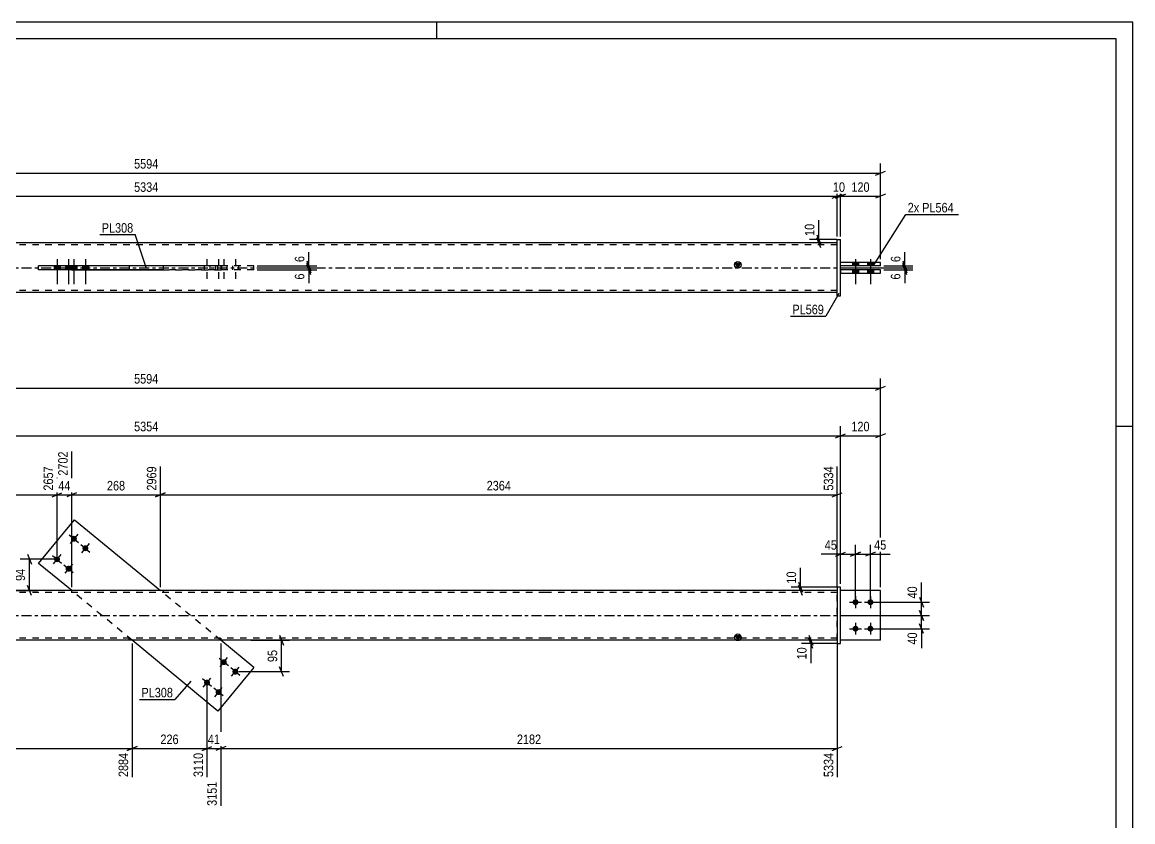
# Model space of a CAD drawing. Header units: millimetres. Extents: x 0 to 594, y 0 to 420.
# Drawn here: x 258.8 to 594, y 178.6 to 420 of the extents above; entities that cross this region are included whole.
import ezdxf

# ---------------------------------------------------------------- set-up
doc = ezdxf.new("R2010")
doc.units = ezdxf.units.MM
doc.linetypes.add('DXK_LINE_DOT2', pattern=[3.9198, 1.9599, -1.9599])
doc.linetypes.add('DXK_LINE_DOT3', pattern=[5.9187, 2.979, -0.9799, 0.9799, -0.9799])
doc.styles.add('Arial Narrow', font='ARIALN.TTF', dxfattribs={"height": 0.2})

# ---------------------------------------------------------------- blocks, each defined once
blk = doc.blocks.new('Unknown-582682232-1128')
at = {"color": 5, "linetype": 'Continuous'}
for p, q in [((594, 420), (0, 420)), ((384, 415), (384, 420)), ((594, 0), (594, 420)), ((589, 415), (5, 415)), ((589, 5), (589, 415)), ((594, 298), (589, 298))]:
    blk.add_line(p, q, dxfattribs=at)
blk = doc.blocks.new('Part-582682232-1763 - 1759')
at = {"color": 2, "linetype": 'Continuous'}
for p, q in [((517.82, 248.42), (505.82, 248.42)), ((517.82, 233.42), (517.82, 248.42)), ((517.82, 233.42), (505.82, 233.42))]:
    blk.add_line(p, q, dxfattribs=at)
at = {"color": 7, "linetype": 'DXK_LINE_DOT2'}
blk.add_line((505.82, 233.42), (505.82, 248.42), dxfattribs=at)
blk = doc.blocks.new('Bolt-582682232-1774 - 1759')
at = {"linetype": 'Continuous'}
for points in [[(275, 264.76, -1), (273.85, 263.37, -1)], [(278.47, 261.9, -1), (277.33, 260.51, -1)], [(269.91, 258.58, -1), (268.77, 257.19, -1)], [(273.39, 255.72, -1), (272.24, 254.33, -1)]]:
    blk.add_hatch(color=1, dxfattribs=at).paths.add_polyline_path(points)
at = {"color": 1, "linetype": 'Continuous'}
for p, q in [((273.04, 265.21), (275.82, 262.92)), ((275.57, 265.45), (273.28, 262.67)), ((276.51, 262.35), (279.29, 260.06)), ((279.04, 262.59), (276.76, 259.81)), ((267.95, 259.03), (270.73, 256.74)), ((270.49, 259.28), (268.2, 256.5)), ((271.43, 256.17), (274.21, 253.88)), ((273.96, 256.42), (271.67, 253.64))]:
    blk.add_line(p, q, dxfattribs=at)
blk = doc.blocks.new('Part-582682232-1766 - 1759')
at = {"color": 7, "linetype": 'DXK_LINE_DOT2'}
for p, q in [((517.82, 248.42), (505.82, 248.42)), ((505.82, 233.42), (505.82, 248.42)), ((517.82, 233.42), (517.82, 248.42)), ((517.82, 233.42), (505.82, 233.42))]:
    blk.add_line(p, q, dxfattribs=at)
blk = doc.blocks.new('Part-582682232-1780 - 1759')
at = {"color": 2, "linetype": 'Continuous'}
for p, q in [((263.78, 256.64), (274.58, 269.76)), ((274.58, 269.76), (300.52, 248.42)), ((273.76, 248.42), (263.78, 256.64)), ((317.92, 212.07), (291.99, 233.42)), ((328.72, 225.2), (318.74, 233.42)), ((328.72, 225.2), (317.92, 212.07))]:
    blk.add_line(p, q, dxfattribs=at)
at = {"color": 7, "linetype": 'DXK_LINE_DOT2'}
for p, q in [((291.99, 233.42), (273.76, 248.42)), ((318.74, 233.42), (300.52, 248.42))]:
    blk.add_line(p, q, dxfattribs=at)
blk = doc.blocks.new('Bolt-582682232-1773 - 1759')
at = {"linetype": 'Continuous'}
for points in [[(319.12, 226.11, -1), (320.26, 227.5, -1)], [(322.59, 223.25, -1), (323.73, 224.64, -1)], [(314.03, 219.94, -1), (315.18, 221.33, -1)], [(317.51, 217.08, -1), (318.65, 218.47, -1)]]:
    blk.add_hatch(color=1, dxfattribs=at).paths.add_polyline_path(points)
at = {"color": 1, "linetype": 'Continuous'}
for p, q in [((321.08, 225.66), (318.3, 227.95)), ((318.54, 225.42), (320.83, 228.2)), ((324.55, 222.8), (321.77, 225.09)), ((322.02, 222.56), (324.31, 225.34)), ((315.99, 219.49), (313.21, 221.78)), ((313.46, 219.24), (315.75, 222.02)), ((319.47, 216.63), (316.69, 218.92)), ((316.93, 216.38), (319.22, 219.16))]:
    blk.add_line(p, q, dxfattribs=at)
blk = doc.blocks.new('Part-582682232-1820 - 1759')
at = {"linetype": 'Continuous'}
blk.add_hatch(color=2, dxfattribs=at).paths.add_polyline_path([(474.82, 233.42), (474.02, 234.82), (475.62, 234.82)])
at = {"color": 2, "linetype": 'Continuous'}
for p, q in [((416.72, 248.42), (175.78, 248.42)), ((504.82, 248.42), (416.82, 248.42)), ((474.82, 233.42), (474.02, 234.82)), ((474.02, 234.82), (475.62, 234.82)), ((475.62, 234.82), (474.82, 233.42)), ((416.72, 233.42), (175.78, 233.42)), ((504.82, 233.42), (416.82, 233.42))]:
    blk.add_line(p, q, dxfattribs=at)
at = {"color": 7, "linetype": 'DXK_LINE_DOT2'}
for p, q in [((273.66, 248.42), (273.66, 247.82)), ((301.34, 248.42), (301.34, 247.82)), ((504.82, 233.42), (504.82, 248.42)), ((416.72, 247.82), (175.78, 247.82)), ((504.82, 247.82), (416.82, 247.82)), ((416.72, 234.02), (175.78, 234.02)), ((291.16, 233.42), (291.16, 234.02)), ((318.84, 233.42), (318.84, 234.02)), ((504.82, 234.02), (416.82, 234.02))]:
    blk.add_line(p, q, dxfattribs=at)
at = {"color": 7, "linetype": 'DXK_LINE_DOT3'}
for p, q in [((175.78, 240.92), (416.72, 240.92)), ((416.82, 240.92), (504.82, 240.92))]:
    blk.add_line(p, q, dxfattribs=at)
at = {"color": 2, "linetype": 'Continuous'}
blk.add_circle((474.82, 234.32), 1, dxfattribs=at)
blk = doc.blocks.new('Part-582682232-1821 - 1759')
at = {"color": 2, "linetype": 'Continuous'}
for p, q in [((505.82, 249.42), (504.82, 249.42)), ((504.82, 249.42), (504.82, 232.42)), ((505.82, 232.42), (505.82, 249.42)), ((504.82, 232.42), (505.82, 232.42))]:
    blk.add_line(p, q, dxfattribs=at)
blk = doc.blocks.new('Bolt-582682232-1822 - 1759')
at = {"linetype": 'Continuous'}
for points in [[(510.32, 245.82, -1), (510.32, 244.02, -1)], [(514.82, 245.82, -1), (514.82, 244.02, -1)], [(510.32, 237.82, -1), (510.32, 236.02, -1)], [(514.82, 237.82, -1), (514.82, 236.02, -1)]]:
    blk.add_hatch(color=1, dxfattribs=at).paths.add_polyline_path(points)
at = {"color": 1, "linetype": 'Continuous'}
for p, q in [((508.52, 244.92), (512.12, 244.92)), ((510.32, 246.72), (510.32, 243.12)), ((513.02, 244.92), (516.62, 244.92)), ((514.82, 246.72), (514.82, 243.12)), ((510.32, 238.72), (510.32, 235.12)), ((514.82, 238.72), (514.82, 235.12)), ((508.52, 236.92), (512.12, 236.92)), ((513.02, 236.92), (516.62, 236.92))]:
    blk.add_line(p, q, dxfattribs=at)
blk = doc.blocks.new('Part-582682232-2212 - 2175')
at = {"color": 2, "linetype": 'Continuous'}
for p, q in [((517.82, 345.26), (505.82, 345.26)), ((517.82, 344.26), (517.82, 345.26)), ((505.82, 344.26), (517.82, 344.26))]:
    blk.add_line(p, q, dxfattribs=at)
at = {"color": 7, "linetype": 'DXK_LINE_DOT2'}
blk.add_line((505.82, 345.26), (505.82, 344.26), dxfattribs=at)
blk = doc.blocks.new('Part-582682232-2197 - 2175')
at = {"color": 2, "linetype": 'Continuous'}
for p, q in [((504.82, 337.36), (504.82, 354.36)), ((504.82, 354.36), (505.82, 354.36)), ((505.82, 337.36), (505.82, 354.36)), ((504.82, 337.36), (505.82, 337.36))]:
    blk.add_line(p, q, dxfattribs=at)
blk = doc.blocks.new('Part-582682232-2245 - 2175')
at = {"color": 2, "linetype": 'Continuous'}
for p, q in [((263.78, 345.26), (263.78, 346.46)), ((301.34, 346.46), (263.78, 346.46)), ((301.34, 345.26), (263.78, 345.26)), ((274.58, 345.26), (274.58, 346.46))]:
    blk.add_line(p, q, dxfattribs=at)
at = {"color": 7, "linetype": 'DXK_LINE_DOT2'}
for p, q in [((328.72, 346.46), (301.34, 346.46)), ((328.72, 345.26), (301.34, 345.26)), ((317.92, 345.26), (317.92, 346.46)), ((328.72, 345.26), (328.72, 346.46))]:
    blk.add_line(p, q, dxfattribs=at)
blk = doc.blocks.new('Part-582682232-2222 - 2175')
at = {"linetype": 'Continuous'}
blk.add_hatch(color=2, dxfattribs=at).paths.add_polyline_path([(474.82, 345.86), (474.02, 347.26), (475.62, 347.26)])
at = {"color": 2, "linetype": 'Continuous'}
for p, q in [((416.72, 353.36), (175.78, 353.36)), ((504.82, 353.36), (416.82, 353.36)), ((273.66, 346.46), (273.66, 346.56)), ((273.66, 346.56), (301.34, 346.56)), ((273.66, 345.16), (273.66, 345.26)), ((291.16, 346.46), (291.16, 346.56)), ((291.16, 345.26), (291.16, 345.16)), ((301.34, 346.56), (301.34, 345.16)), ((474.82, 345.86), (474.02, 347.26)), ((474.02, 347.26), (475.62, 347.26)), ((475.62, 347.26), (474.82, 345.86)), ((301.34, 345.16), (273.66, 345.16)), ((416.72, 338.36), (175.78, 338.36)), ((504.82, 338.36), (416.82, 338.36))]:
    blk.add_line(p, q, dxfattribs=at)
at = {"color": 7, "linetype": 'DXK_LINE_DOT2'}
for p, q in [((416.72, 352.76), (175.78, 352.76)), ((504.82, 352.76), (416.82, 352.76)), ((504.82, 338.36), (504.82, 353.36)), ((273.66, 346.56), (273.66, 345.26)), ((291.16, 346.56), (291.16, 345.26)), ((301.34, 346.56), (318.84, 346.56)), ((318.84, 346.56), (318.84, 345.16)), ((318.84, 345.16), (301.34, 345.16)), ((416.72, 338.96), (175.78, 338.96)), ((504.82, 338.96), (416.82, 338.96))]:
    blk.add_line(p, q, dxfattribs=at)
at = {"color": 7, "linetype": 'DXK_LINE_DOT3'}
for p, q in [((175.78, 345.86), (416.72, 345.86)), ((416.82, 345.86), (504.82, 345.86))]:
    blk.add_line(p, q, dxfattribs=at)
at = {"color": 2, "linetype": 'Continuous'}
blk.add_circle((474.82, 346.76), 1, dxfattribs=at)
blk = doc.blocks.new('Bolt-582682232-2182 - 2175')
at = {"linetype": 'Continuous'}
for points in [[(511.22, 347.46), (509.42, 347.46), (509.42, 346.46), (511.22, 346.46)], [(511.22, 347.46), (509.42, 347.46), (509.42, 346.46), (511.22, 346.46)], [(511.22, 345.26), (509.42, 345.26), (509.42, 344.26), (511.22, 344.26)], [(511.22, 345.26), (509.42, 345.26), (509.42, 344.26), (511.22, 344.26)], [(515.72, 347.46), (513.92, 347.46), (513.92, 346.46), (515.72, 346.46)], [(515.72, 347.46), (513.92, 347.46), (513.92, 346.46), (515.72, 346.46)], [(515.72, 345.26), (513.92, 345.26), (513.92, 344.26), (515.72, 344.26)], [(515.72, 345.26), (513.92, 345.26), (513.92, 344.26), (515.72, 344.26)]]:
    blk.add_hatch(color=1, dxfattribs=at).paths.add_polyline_path(points)
at = {"color": 1, "linetype": 'Continuous'}
for p, q in [((509.42, 347.46), (509.42, 346.46)), ((509.42, 347.46), (509.42, 346.46)), ((509.42, 345.26), (509.42, 344.26)), ((509.42, 345.26), (509.42, 344.26)), ((510.32, 348.46), (510.32, 340.96)), ((510.32, 348.46), (510.32, 340.96)), ((511.22, 347.46), (511.22, 346.46)), ((511.22, 347.46), (511.22, 346.46)), ((511.22, 345.26), (511.22, 344.26)), ((511.22, 345.26), (511.22, 344.26)), ((513.92, 347.46), (513.92, 346.46)), ((513.92, 347.46), (513.92, 346.46)), ((513.92, 345.26), (513.92, 344.26)), ((513.92, 345.26), (513.92, 344.26)), ((514.82, 348.46), (514.82, 340.96)), ((514.82, 348.46), (514.82, 340.96)), ((515.72, 347.46), (515.72, 346.46)), ((515.72, 347.46), (515.72, 346.46)), ((515.72, 345.26), (515.72, 344.26)), ((515.72, 345.26), (515.72, 344.26))]:
    blk.add_line(p, q, dxfattribs=at)
blk = doc.blocks.new('Part-582682232-2217 - 2175')
at = {"color": 2, "linetype": 'Continuous'}
for p, q in [((517.82, 347.46), (505.82, 347.46)), ((517.82, 346.46), (505.82, 346.46)), ((517.82, 346.46), (517.82, 347.46))]:
    blk.add_line(p, q, dxfattribs=at)
at = {"color": 7, "linetype": 'DXK_LINE_DOT2'}
blk.add_line((505.82, 346.46), (505.82, 347.46), dxfattribs=at)
blk = doc.blocks.new('Bolt-582682232-2223 - 2175')
at = {"linetype": 'Continuous'}
for points in [[(270.24, 346.46), (268.44, 346.46), (268.44, 345.26), (270.24, 345.26)], [(273.72, 346.46), (271.92, 346.46), (271.92, 345.26), (273.72, 345.26)], [(275.33, 346.46), (273.53, 346.46), (273.53, 345.26), (275.33, 345.26)], [(278.8, 346.46), (277, 346.46), (277, 345.26), (278.8, 345.26)]]:
    blk.add_hatch(color=1, dxfattribs=at).paths.add_polyline_path(points)
at = {"color": 1, "linetype": 'Continuous'}
for p, q in [((268.44, 346.46), (268.44, 345.26)), ((269.34, 348.46), (269.34, 340.96)), ((270.24, 346.46), (270.24, 345.26)), ((271.92, 346.46), (271.92, 345.26)), ((272.82, 348.46), (272.82, 340.96)), ((273.53, 346.46), (273.53, 345.26)), ((273.72, 346.46), (273.72, 345.26)), ((274.43, 348.46), (274.43, 340.96)), ((275.33, 346.46), (275.33, 345.26)), ((277, 346.46), (277, 345.26)), ((277.9, 348.46), (277.9, 340.96)), ((278.8, 346.46), (278.8, 345.26))]:
    blk.add_line(p, q, dxfattribs=at)
blk = doc.blocks.new('Bolt-582682232-2224 - 2175')
at = {"color": 1, "linetype": 'DXK_LINE_DOT2'}
for p, q in [((313.7, 346.46), (313.7, 345.26)), ((314.6, 348.46), (314.6, 340.96)), ((315.5, 346.46), (315.5, 345.26)), ((317.18, 346.46), (317.18, 345.26)), ((318.08, 348.46), (318.08, 340.96)), ((318.79, 346.46), (318.79, 345.26)), ((318.98, 346.46), (318.98, 345.26)), ((319.69, 348.46), (319.69, 340.96)), ((320.59, 346.46), (320.59, 345.26)), ((322.26, 346.46), (322.26, 345.26)), ((323.16, 348.46), (323.16, 340.96)), ((324.06, 346.46), (324.06, 345.26))]:
    blk.add_line(p, q, dxfattribs=at)
blk = doc.blocks.new('StraightDimension-582682232-2080 - 1759')
at = {"color": 7, "linetype": 'Continuous'}
for p, q in [((505.82, 250.42), (505.82, 262.27)), ((510.32, 245.92), (510.32, 262.27)), ((504.32, 258.82), (507.32, 260.02)), ((505.82, 259.42), (510.32, 259.42)), ((511.82, 260.02), (508.82, 258.82))]:
    blk.add_line(p, q, dxfattribs=at)
at = {"color": 0}
blk.add_wipeout([(505.3, 260.17), (505.3, 264.37), (500.44, 264.37), (500.44, 260.17)], dxfattribs=at)
at = {"color": 7, "linetype": 'Continuous'}
blk.add_line((505.82, 259.42), (499.92, 259.42), dxfattribs=at)
blk.add_line((505.82, 259.42), (499.92, 259.42), dxfattribs=at)
at = {"color": 3, "style": 'Arial Narrow'}
blk.add_text('45', height=2.863, dxfattribs=at).set_placement((501.04, 260.77))
blk = doc.blocks.new('StraightDimension-582682232-1843 - 1759')
at = {"color": 7, "linetype": 'Continuous'}
for p, q in [((516.68, 244.92), (532.64, 244.92)), ((529.64, 246.42), (530.84, 243.42)), ((530.24, 240.92), (530.24, 244.92)), ((530.84, 239.42), (529.64, 242.42)), ((505.82, 240.92), (532.64, 240.92))]:
    blk.add_line(p, q, dxfattribs=at)
at = {"color": 0}
blk.add_wipeout([(529.49, 250.3), (525.29, 250.3), (525.29, 245.44), (529.49, 245.44)], dxfattribs=at)
at = {"color": 7, "linetype": 'Continuous'}
blk.add_line((530.24, 244.92), (530.24, 250.82), dxfattribs=at)
blk.add_line((530.24, 244.92), (530.24, 250.82), dxfattribs=at)
at = {"color": 3, "style": 'Arial Narrow'}
blk.add_text('40', height=2.863, rotation=90.0002, dxfattribs=at).set_placement((528.89, 246.04))
blk = doc.blocks.new('StraightDimension-582682232-7095 - 1759')
at = {"color": 7, "linetype": 'Continuous'}
for p, q in [((300.52, 249.42), (300.52, 285.92)), ((504.82, 249.42), (504.82, 285.92)), ((302.02, 277.91), (299.02, 276.71)), ((300.52, 277.31), (504.82, 277.31)), ((503.32, 276.71), (506.32, 277.91))]:
    blk.add_line(p, q, dxfattribs=at)
at = {"color": 0, "linetype": 'Continuous'}
blk.add_wipeout([(504.22, 286.52), (500.02, 286.52), (500.02, 278.01), (504.22, 278.01)], dxfattribs=at)
at = {"color": 0}
blk.add_wipeout([(406.93, 278.06), (406.93, 282.26), (398.41, 282.26), (398.41, 278.06)], dxfattribs=at)
at = {"color": 3, "linetype": 'Continuous', "style": 'Arial Narrow'}
blk.add_text('5334', height=2.863, rotation=90.0002, dxfattribs=at).set_placement((503.62, 278.61))
at = {"color": 3, "style": 'Arial Narrow'}
blk.add_text('2364', height=2.863, dxfattribs=at).set_placement((399.01, 278.66))
blk = doc.blocks.new('StraightDimension-582682232-2114 - 1759')
at = {"color": 7, "linetype": 'Continuous'}
for p, q in [((504.32, 294.57), (507.32, 295.77)), ((505.82, 250.42), (505.82, 298.02)), ((505.82, 295.17), (517.82, 295.17)), ((519.32, 295.77), (516.32, 294.57)), ((517.82, 249.42), (517.82, 298.02))]:
    blk.add_line(p, q, dxfattribs=at)
at = {"color": 0}
blk.add_wipeout([(515.17, 295.92), (515.17, 300.12), (508.48, 300.12), (508.48, 295.92)], dxfattribs=at)
at = {"color": 3, "style": 'Arial Narrow'}
blk.add_text('120', height=2.863, dxfattribs=at).set_placement((509.08, 296.52))
blk = doc.blocks.new('StraightDimension-582682232-2101 - 1759')
at = {"color": 7, "linetype": 'Continuous'}
for p, q in [((86.68, 295.17), (505.82, 295.17)), ((504.32, 294.57), (507.32, 295.77)), ((505.82, 250.42), (505.82, 298.02))]:
    blk.add_line(p, q, dxfattribs=at)
at = {"color": 0}
blk.add_wipeout([(300.51, 295.92), (300.51, 300.12), (292, 300.12), (292, 295.92)], dxfattribs=at)
at = {"color": 3, "style": 'Arial Narrow'}
blk.add_text('5354', height=2.863, dxfattribs=at).set_placement((292.6, 296.52))
blk = doc.blocks.new('StraightDimension-582682232-7096 - 1759')
at = {"color": 7, "linetype": 'Continuous'}
for p, q in [((273.76, 249.42), (273.76, 290.42)), ((300.52, 249.42), (300.52, 285.92)), ((275.26, 277.91), (272.26, 276.71)), ((273.76, 277.31), (300.52, 277.31)), ((299.02, 276.71), (302.02, 277.91))]:
    blk.add_line(p, q, dxfattribs=at)
at = {"color": 0, "linetype": 'Continuous'}
blk.add_wipeout([(299.92, 286.52), (295.72, 286.52), (295.72, 278.01), (299.92, 278.01)], dxfattribs=at)
at = {"color": 0}
blk.add_wipeout([(290.48, 278.06), (290.48, 282.26), (283.8, 282.26), (283.8, 278.06)], dxfattribs=at)
at = {"color": 3, "linetype": 'Continuous', "style": 'Arial Narrow'}
blk.add_text('2969', height=2.863, rotation=90.0002, dxfattribs=at).set_placement((299.32, 278.61))
at = {"color": 3, "style": 'Arial Narrow'}
blk.add_text('268', height=2.863, dxfattribs=at).set_placement((284.4, 278.66))
blk = doc.blocks.new('StraightDimension-582682232-6983 - 1759')
at = {"color": 7, "linetype": 'Continuous'}
for p, q in [((517.82, 249.42), (517.82, 312.42)), ((74.68, 309.57), (517.82, 309.57)), ((516.32, 308.97), (519.32, 310.17))]:
    blk.add_line(p, q, dxfattribs=at)
at = {"color": 0}
blk.add_wipeout([(300.51, 310.32), (300.51, 314.52), (292, 314.52), (292, 310.32)], dxfattribs=at)
at = {"color": 3, "style": 'Arial Narrow'}
blk.add_text('5594', height=2.863, dxfattribs=at).set_placement((292.6, 310.92))
blk = doc.blocks.new('StraightDimension-582682232-1833 - 1759')
at = {"color": 7, "linetype": 'Continuous'}
for p, q in [((504.68, 249.42), (490.88, 249.42)), ((503.82, 248.42), (490.88, 248.42)), ((493.13, 250.92), (494.33, 247.92)), ((494.33, 246.92), (493.13, 249.92)), ((493.73, 248.42), (493.73, 249.42))]:
    blk.add_line(p, q, dxfattribs=at)
at = {"color": 0}
blk.add_wipeout([(492.98, 254.8), (488.78, 254.8), (488.78, 249.94), (492.98, 249.94)], dxfattribs=at)
at = {"color": 7, "linetype": 'Continuous'}
blk.add_line((493.73, 249.42), (493.73, 255.32), dxfattribs=at)
blk.add_line((493.73, 249.42), (493.73, 255.32), dxfattribs=at)
at = {"color": 3, "style": 'Arial Narrow'}
blk.add_text('10', height=2.863, rotation=90.0002, dxfattribs=at).set_placement((492.38, 250.54))
blk = doc.blocks.new('StraightDimension-582682232-7098 - 1759')
at = {"color": 7, "linetype": 'Continuous'}
for p, q in [((269.34, 258.89), (269.34, 285.92)), ((87.68, 249.42), (87.68, 280.44)), ((89.18, 277.91), (86.18, 276.71)), ((87.68, 277.31), (269.34, 277.31)), ((267.84, 276.71), (270.84, 277.91))]:
    blk.add_line(p, q, dxfattribs=at)
at = {"color": 0, "linetype": 'Continuous'}
for points in [[(268.74, 286.52), (264.54, 286.52), (264.54, 278.01), (268.74, 278.01)], [(87.08, 281.04), (82.88, 281.04), (82.88, 278.01), (87.08, 278.01)]]:
    blk.add_wipeout(points, dxfattribs=at)
at = {"color": 0}
blk.add_wipeout([(182.77, 278.06), (182.77, 282.26), (174.25, 282.26), (174.25, 278.06)], dxfattribs=at)
at = {"color": 3, "linetype": 'Continuous', "style": 'Arial Narrow'}
for s, height, p in [('2657', 2.863, (268.14, 278.61)), ('0', 2.86, (86.48, 278.61))]:
    blk.add_text(s, height=height, rotation=90.0002, dxfattribs=at).set_placement(p)
at = {"color": 3, "style": 'Arial Narrow'}
blk.add_text('2657', height=2.863, dxfattribs=at).set_placement((174.85, 278.66))
blk = doc.blocks.new('StraightDimension-582682232-1838 - 1759')
at = {"color": 7, "linetype": 'Continuous'}
for p, q in [((260.44, 259.39), (261.64, 256.39)), ((268.34, 257.89), (258.19, 257.89)), ((261.04, 248.44), (261.04, 257.89)), ((195.43, 248.44), (263.44, 248.44)), ((261.64, 246.94), (260.44, 249.94))]:
    blk.add_line(p, q, dxfattribs=at)
at = {"color": 0}
blk.add_wipeout([(260.29, 255.59), (256.09, 255.59), (256.09, 250.73), (260.29, 250.73)], dxfattribs=at)
at = {"color": 3, "style": 'Arial Narrow'}
blk.add_text('94', height=2.863, rotation=90.0002, dxfattribs=at).set_placement((259.69, 251.33))
blk = doc.blocks.new('StraightDimension-582682232-1847 - 1759')
at = {"color": 7, "linetype": 'Continuous'}
for p, q in [((529.64, 242.42), (530.84, 239.42)), ((505.82, 240.92), (532.64, 240.92)), ((530.84, 235.42), (529.64, 238.42)), ((530.24, 236.92), (530.24, 240.92)), ((516.68, 236.92), (532.64, 236.92))]:
    blk.add_line(p, q, dxfattribs=at)
at = {"color": 0}
blk.add_wipeout([(529.49, 236.39), (525.29, 236.39), (525.29, 231.54), (529.49, 231.54)], dxfattribs=at)
at = {"color": 7, "linetype": 'Continuous'}
blk.add_line((530.24, 236.92), (530.24, 231.01), dxfattribs=at)
blk.add_line((530.24, 236.92), (530.24, 231.01), dxfattribs=at)
at = {"color": 3, "style": 'Arial Narrow'}
blk.add_text('40', height=2.863, rotation=90.0002, dxfattribs=at).set_placement((528.89, 232.14))
blk = doc.blocks.new('StraightDimension-582682232-1852 - 1759')
at = {"color": 7, "linetype": 'Continuous'}
for p, q in [((336.53, 234.92), (337.73, 231.92)), ((327.8, 233.42), (339.53, 233.42)), ((337.13, 223.95), (337.13, 233.42)), ((337.73, 222.45), (336.53, 225.45)), ((324.16, 223.95), (339.53, 223.95))]:
    blk.add_line(p, q, dxfattribs=at)
at = {"color": 0}
blk.add_wipeout([(336.38, 231.11), (332.18, 231.11), (332.18, 226.25), (336.38, 226.25)], dxfattribs=at)
at = {"color": 3, "style": 'Arial Narrow'}
blk.add_text('95', height=2.863, rotation=90.0002, dxfattribs=at).set_placement((335.78, 226.85))
blk = doc.blocks.new('StraightDimension-582682232-1877 - 1759')
at = {"color": 7, "linetype": 'Continuous'}
for p, q in [((496.28, 234.92), (497.48, 231.92)), ((503.82, 233.42), (494.03, 233.42)), ((504.68, 232.42), (494.03, 232.42)), ((497.48, 230.92), (496.28, 233.92)), ((496.88, 232.42), (496.88, 233.42))]:
    blk.add_line(p, q, dxfattribs=at)
at = {"color": 0}
blk.add_wipeout([(496.13, 231.89), (491.93, 231.89), (491.93, 227.04), (496.13, 227.04)], dxfattribs=at)
at = {"color": 7, "linetype": 'Continuous'}
blk.add_line((496.88, 232.42), (496.88, 226.51), dxfattribs=at)
blk.add_line((496.88, 232.42), (496.88, 226.51), dxfattribs=at)
at = {"color": 3, "style": 'Arial Narrow'}
blk.add_text('10', height=2.863, rotation=90.0002, dxfattribs=at).set_placement((495.53, 227.64))
blk = doc.blocks.new('StraightDimension-582682232-2090 - 1759')
at = {"color": 7, "linetype": 'Continuous'}
for p, q in [((510.32, 245.92), (510.32, 262.27)), ((514.82, 245.92), (514.82, 262.27)), ((508.82, 258.82), (511.82, 260.02)), ((510.32, 259.42), (514.82, 259.42)), ((516.32, 260.02), (513.32, 258.82))]:
    blk.add_line(p, q, dxfattribs=at)
at = {"color": 0}
blk.add_wipeout([(520.21, 260.17), (520.21, 264.37), (515.35, 264.37), (515.35, 260.17)], dxfattribs=at)
at = {"color": 7, "linetype": 'Continuous'}
blk.add_line((514.82, 259.42), (520.73, 259.42), dxfattribs=at)
blk.add_line((514.82, 259.42), (520.73, 259.42), dxfattribs=at)
at = {"color": 3, "style": 'Arial Narrow'}
blk.add_text('45', height=2.863, dxfattribs=at).set_placement((515.95, 260.77))
blk = doc.blocks.new('StraightDimension-582682232-6928 - 1759')
at = {"color": 7, "linetype": 'Continuous'}
for p, q in [((318.74, 232.42), (318.74, 183.43)), ((504.82, 232.42), (504.82, 192.13)), ((320.24, 201.34), (317.24, 200.14)), ((503.32, 200.14), (506.32, 201.34)), ((318.74, 200.74), (504.82, 200.74))]:
    blk.add_line(p, q, dxfattribs=at)
at = {"color": 0}
blk.add_wipeout([(416.04, 201.49), (416.04, 205.69), (407.53, 205.69), (407.53, 201.49)], dxfattribs=at)
at = {"color": 0, "linetype": 'Continuous'}
blk.add_wipeout([(504.22, 200.04), (500.02, 200.04), (500.02, 191.53), (504.22, 191.53)], dxfattribs=at)
at = {"color": 3, "style": 'Arial Narrow'}
blk.add_text('2182', height=2.863, dxfattribs=at).set_placement((408.13, 202.09))
at = {"color": 3, "linetype": 'Continuous', "style": 'Arial Narrow'}
blk.add_text('5334', height=2.863, rotation=90.0002, dxfattribs=at).set_placement((503.62, 192.13))
blk = doc.blocks.new('StraightDimension-582682232-6929 - 1759')
at = {"color": 7, "linetype": 'Continuous'}
for p, q in [((318.74, 232.42), (318.74, 183.43)), ((314.6, 219.63), (314.6, 192.13)), ((313.1, 200.14), (316.1, 201.34)), ((320.24, 201.34), (317.24, 200.14)), ((314.6, 200.74), (318.74, 200.74))]:
    blk.add_line(p, q, dxfattribs=at)
at = {"color": 0}
blk.add_wipeout([(319.1, 201.49), (319.1, 205.69), (314.24, 205.69), (314.24, 201.49)], dxfattribs=at)
at = {"color": 0, "linetype": 'Continuous'}
blk.add_wipeout([(318.14, 191.34), (313.94, 191.34), (313.94, 182.83), (318.14, 182.83)], dxfattribs=at)
at = {"color": 3, "style": 'Arial Narrow'}
blk.add_text('41', height=2.863, dxfattribs=at).set_placement((314.84, 202.09))
at = {"color": 3, "linetype": 'Continuous', "style": 'Arial Narrow'}
blk.add_text('3151', height=2.863, rotation=90.0002, dxfattribs=at).set_placement((317.54, 183.43))
blk = doc.blocks.new('StraightDimension-582682232-6930 - 1759')
at = {"color": 7, "linetype": 'Continuous'}
for p, q in [((291.99, 232.42), (291.99, 192.13)), ((314.6, 219.63), (314.6, 192.13)), ((293.49, 201.34), (290.49, 200.14)), ((313.1, 200.14), (316.1, 201.34)), ((291.99, 200.74), (314.6, 200.74))]:
    blk.add_line(p, q, dxfattribs=at)
at = {"color": 0}
blk.add_wipeout([(306.64, 201.49), (306.64, 205.69), (299.95, 205.69), (299.95, 201.49)], dxfattribs=at)
at = {"color": 0, "linetype": 'Continuous'}
blk.add_wipeout([(314, 200.04), (309.8, 200.04), (309.8, 191.53), (314, 191.53)], dxfattribs=at)
at = {"color": 3, "style": 'Arial Narrow'}
blk.add_text('226', height=2.863, dxfattribs=at).set_placement((300.55, 202.09))
at = {"color": 3, "linetype": 'Continuous', "style": 'Arial Narrow'}
blk.add_text('3110', height=2.863, rotation=90.0002, dxfattribs=at).set_placement((313.4, 192.13))
blk = doc.blocks.new('StraightDimension-582682232-6931 - 1759')
at = {"color": 7, "linetype": 'Continuous'}
for p, q in [((87.68, 231.42), (87.68, 197.61)), ((291.99, 232.42), (291.99, 192.13)), ((89.18, 201.34), (86.18, 200.14)), ((290.49, 200.14), (293.49, 201.34)), ((87.68, 200.74), (291.99, 200.74))]:
    blk.add_line(p, q, dxfattribs=at)
at = {"color": 0}
blk.add_wipeout([(194.09, 201.49), (194.09, 205.69), (185.58, 205.69), (185.58, 201.49)], dxfattribs=at)
at = {"color": 0, "linetype": 'Continuous'}
for points in [[(87.08, 200.04), (82.88, 200.04), (82.88, 197.01), (87.08, 197.01)], [(291.39, 200.04), (287.19, 200.04), (287.19, 191.53), (291.39, 191.53)]]:
    blk.add_wipeout(points, dxfattribs=at)
at = {"color": 3, "style": 'Arial Narrow'}
blk.add_text('2884', height=2.863, dxfattribs=at).set_placement((186.18, 202.09))
at = {"color": 3, "linetype": 'Continuous', "style": 'Arial Narrow'}
for s, height, p in [('0', 2.86, (86.48, 197.61)), ('2884', 2.863, (290.79, 192.13))]:
    blk.add_text(s, height=height, rotation=90.0002, dxfattribs=at).set_placement(p)
blk = doc.blocks.new('StraightDimension-582682232-7097 - 1759')
at = {"color": 7, "linetype": 'Continuous'}
for p, q in [((273.76, 249.42), (273.76, 290.42)), ((269.34, 258.89), (269.34, 285.92)), ((267.84, 276.71), (270.84, 277.91)), ((269.34, 277.31), (273.76, 277.31)), ((275.26, 277.91), (272.26, 276.71))]:
    blk.add_line(p, q, dxfattribs=at)
at = {"color": 0}
blk.add_wipeout([(273.98, 278.06), (273.98, 282.26), (269.13, 282.26), (269.13, 278.06)], dxfattribs=at)
at = {"color": 0, "linetype": 'Continuous'}
blk.add_wipeout([(273.16, 291.02), (268.96, 291.02), (268.96, 282.51), (273.16, 282.51)], dxfattribs=at)
at = {"color": 3, "linetype": 'Continuous', "style": 'Arial Narrow'}
blk.add_text('2702', height=2.863, rotation=90.0002, dxfattribs=at).set_placement((272.56, 283.11))
at = {"color": 3, "style": 'Arial Narrow'}
blk.add_text('44', height=2.863, dxfattribs=at).set_placement((269.73, 278.66))
blk = doc.blocks.new('StraightDimension-582682232-7193 - 2175')
at = {"color": 7, "linetype": 'Continuous'}
for p, q in [((517.82, 348.46), (517.82, 377.31)), ((74.68, 374.46), (517.82, 374.46)), ((516.32, 373.86), (519.32, 375.06))]:
    blk.add_line(p, q, dxfattribs=at)
at = {"color": 0}
blk.add_wipeout([(300.51, 375.21), (300.51, 379.41), (292, 379.41), (292, 375.21)], dxfattribs=at)
at = {"color": 3, "style": 'Arial Narrow'}
blk.add_text('5594', height=2.863, dxfattribs=at).set_placement((292.6, 375.81))
blk = doc.blocks.new('StraightDimension-582682232-2255 - 2175')
at = {"color": 7, "linetype": 'Continuous'}
for p, q in [((505.82, 355.36), (505.82, 370.3)), ((517.82, 348.46), (517.82, 370.3)), ((504.32, 366.85), (507.32, 368.05)), ((505.82, 367.45), (517.82, 367.45)), ((519.32, 368.05), (516.32, 366.85))]:
    blk.add_line(p, q, dxfattribs=at)
at = {"color": 0}
blk.add_wipeout([(515.17, 368.2), (515.17, 372.4), (508.48, 372.4), (508.48, 368.2)], dxfattribs=at)
at = {"color": 3, "style": 'Arial Narrow'}
blk.add_text('120', height=2.863, dxfattribs=at).set_placement((509.08, 368.8))
blk = doc.blocks.new('StraightDimension-582682232-2322 - 2175')
at = {"color": 7, "linetype": 'Continuous'}
for p, q in [((329.72, 346.46), (347.73, 346.46)), ((329.72, 345.86), (347.73, 345.86)), ((344.73, 347.96), (345.93, 344.96)), ((345.93, 344.36), (344.73, 347.36)), ((345.33, 345.86), (345.33, 346.46))]:
    blk.add_line(p, q, dxfattribs=at)
at = {"color": 0}
blk.add_wipeout([(344.58, 350.02), (340.38, 350.02), (340.38, 346.99), (344.58, 346.99)], dxfattribs=at)
at = {"color": 7, "linetype": 'Continuous'}
blk.add_line((345.33, 346.46), (345.33, 350.54), dxfattribs=at)
blk.add_line((345.33, 346.46), (345.33, 350.54), dxfattribs=at)
at = {"color": 3, "style": 'Arial Narrow'}
blk.add_text('6', height=2.86, rotation=90.0002, dxfattribs=at).set_placement((343.98, 347.59))
blk = doc.blocks.new('StraightDimension-582682232-2275 - 2175')
at = {"color": 7, "linetype": 'Continuous'}
for p, q in [((504.82, 355.36), (504.82, 370.3)), ((87.68, 367.45), (504.82, 367.45)), ((503.32, 366.85), (506.32, 368.05))]:
    blk.add_line(p, q, dxfattribs=at)
at = {"color": 0}
blk.add_wipeout([(300.51, 368.2), (300.51, 372.4), (292, 372.4), (292, 368.2)], dxfattribs=at)
at = {"color": 3, "style": 'Arial Narrow'}
blk.add_text('5334', height=2.863, dxfattribs=at).set_placement((292.6, 368.8))
blk = doc.blocks.new('StraightDimension-582682232-2285 - 2175')
at = {"color": 7, "linetype": 'Continuous'}
for p, q in [((504.82, 355.36), (504.82, 370.3)), ((505.82, 355.36), (505.82, 370.3)), ((503.32, 366.85), (506.32, 368.05)), ((507.32, 368.05), (504.32, 366.85)), ((504.82, 367.45), (505.82, 367.45))]:
    blk.add_line(p, q, dxfattribs=at)
at = {"color": 0}
blk.add_wipeout([(507.75, 368.2), (507.75, 372.4), (502.9, 372.4), (502.9, 368.2)], dxfattribs=at)
at = {"color": 3, "style": 'Arial Narrow'}
blk.add_text('10', height=2.863, dxfattribs=at).set_placement((503.5, 368.8))
blk = doc.blocks.new('StraightDimension-582682232-2306 - 2175')
at = {"color": 7, "linetype": 'Continuous'}
for p, q in [((498.64, 355.86), (499.84, 352.86)), ((504.68, 354.36), (496.39, 354.36)), ((503.82, 353.36), (496.39, 353.36)), ((499.84, 351.86), (498.64, 354.86)), ((499.24, 353.36), (499.24, 354.36))]:
    blk.add_line(p, q, dxfattribs=at)
at = {"color": 0}
blk.add_wipeout([(498.49, 359.74), (494.29, 359.74), (494.29, 354.89), (498.49, 354.89)], dxfattribs=at)
at = {"color": 7, "linetype": 'Continuous'}
blk.add_line((499.24, 354.36), (499.24, 360.27), dxfattribs=at)
blk.add_line((499.24, 354.36), (499.24, 360.27), dxfattribs=at)
at = {"color": 3, "style": 'Arial Narrow'}
blk.add_text('10', height=2.863, rotation=90.0002, dxfattribs=at).set_placement((497.89, 355.49))
blk = doc.blocks.new('StraightDimension-582682232-2326 - 2175')
at = {"color": 7, "linetype": 'Continuous'}
for p, q in [((329.72, 345.86), (347.73, 345.86)), ((329.72, 345.26), (347.73, 345.26)), ((344.73, 347.36), (345.93, 344.36)), ((345.93, 343.76), (344.73, 346.76)), ((345.33, 345.26), (345.33, 345.86))]:
    blk.add_line(p, q, dxfattribs=at)
at = {"color": 0}
blk.add_wipeout([(344.58, 344.74), (340.38, 344.74), (340.38, 341.71), (344.58, 341.71)], dxfattribs=at)
at = {"color": 7, "linetype": 'Continuous'}
blk.add_line((345.33, 345.26), (345.33, 341.18), dxfattribs=at)
blk.add_line((345.33, 345.26), (345.33, 341.18), dxfattribs=at)
at = {"color": 3, "style": 'Arial Narrow'}
blk.add_text('6', height=2.86, rotation=90.0002, dxfattribs=at).set_placement((343.98, 342.31))
blk = doc.blocks.new('StraightDimension-582682232-2397 - 2175')
at = {"color": 7, "linetype": 'Continuous'}
for p, q in [((505.82, 345.86), (527.61, 345.86)), ((518.82, 345.26), (527.61, 345.26)), ((524.61, 347.36), (525.81, 344.36)), ((525.81, 343.76), (524.61, 346.76)), ((525.21, 345.26), (525.21, 345.86))]:
    blk.add_line(p, q, dxfattribs=at)
at = {"color": 0}
blk.add_wipeout([(524.46, 344.74), (520.26, 344.74), (520.26, 341.71), (524.46, 341.71)], dxfattribs=at)
at = {"color": 7, "linetype": 'Continuous'}
blk.add_line((525.21, 345.26), (525.21, 341.18), dxfattribs=at)
blk.add_line((525.21, 345.26), (525.21, 341.18), dxfattribs=at)
at = {"color": 3, "style": 'Arial Narrow'}
blk.add_text('6', height=2.86, rotation=90.0002, dxfattribs=at).set_placement((523.86, 342.31))
blk = doc.blocks.new('StraightDimension-582682232-2413 - 2175')
at = {"color": 7, "linetype": 'Continuous'}
for p, q in [((505.82, 345.86), (527.61, 345.86)), ((518.82, 346.46), (527.61, 346.46)), ((524.61, 347.96), (525.81, 344.96)), ((525.81, 344.36), (524.61, 347.36)), ((525.21, 345.86), (525.21, 346.46))]:
    blk.add_line(p, q, dxfattribs=at)
at = {"color": 0}
blk.add_wipeout([(524.46, 350.02), (520.26, 350.02), (520.26, 346.99), (524.46, 346.99)], dxfattribs=at)
at = {"color": 7, "linetype": 'Continuous'}
blk.add_line((525.21, 346.46), (525.21, 350.54), dxfattribs=at)
blk.add_line((525.21, 346.46), (525.21, 350.54), dxfattribs=at)
at = {"color": 3, "style": 'Arial Narrow'}
blk.add_text('6', height=2.86, rotation=90.0002, dxfattribs=at).set_placement((523.86, 347.59))
blk = doc.blocks.new('Mark-582682232-1776 - 1759')
at = {"color": 0}
blk.add_wipeout([(304.33, 216.19), (304.33, 219.19), (294.83, 219.19), (294.83, 216.19)], dxfattribs=at)
blk.add_wipeout([(304.33, 216.19), (304.33, 219.19), (294.83, 219.19), (294.83, 216.19)], dxfattribs=at)
at = {"color": 30, "linetype": 'Continuous'}
for p in [(309.69, 221.07), (294.23, 215.59)]:
    blk.add_line(p, (304.93, 215.59), dxfattribs=at)
at = {"color": 3, "style": 'Arial Narrow'}
blk.add_text('PL308', height=2.863, dxfattribs=at).set_placement((294.83, 216.19))
blk = doc.blocks.new('Mark-582682232-2193 - 2175')
at = {"color": 0}
blk.add_wipeout([(500.78, 331.85), (500.78, 334.85), (491.28, 334.85), (491.28, 331.85)], dxfattribs=at)
blk.add_wipeout([(500.78, 331.85), (500.78, 334.85), (491.28, 334.85), (491.28, 331.85)], dxfattribs=at)
at = {"color": 30, "linetype": 'Continuous'}
for p in [(505.33, 338.13), (490.68, 331.25)]:
    blk.add_line(p, (501.38, 331.25), dxfattribs=at)
at = {"color": 3, "style": 'Arial Narrow'}
blk.add_text('PL569', height=2.863, dxfattribs=at).set_placement((491.28, 331.85))
blk = doc.blocks.new('Mark-582682232-2241 - 2175')
at = {"color": 0}
blk.add_wipeout([(292.34, 356.47), (292.34, 359.47), (282.84, 359.47), (282.84, 356.47)], dxfattribs=at)
blk.add_wipeout([(292.34, 356.47), (292.34, 359.47), (282.84, 359.47), (282.84, 356.47)], dxfattribs=at)
at = {"color": 30, "linetype": 'Continuous'}
for p in [(282.24, 355.87), (296.32, 345.69)]:
    blk.add_line(p, (292.94, 355.87), dxfattribs=at)
at = {"color": 3, "style": 'Arial Narrow'}
blk.add_text('PL308', height=2.863, dxfattribs=at).set_placement((282.84, 356.47))
blk = doc.blocks.new('MarkSet-582682232-2479 - 2175')
at = {"color": 0}
blk.add_wipeout([(529.54, 362.59), (529.54, 365.59), (526.07, 365.59), (526.07, 362.59)], dxfattribs=at)
blk.add_wipeout([(529.54, 362.59), (529.54, 365.59), (526.07, 365.59), (526.07, 362.59)], dxfattribs=at)
at = {"color": 30, "linetype": 'Continuous'}
blk.add_line((515.91, 346.84), (525.47, 361.99), dxfattribs=at)
at = {"color": 0}
blk.add_wipeout([(539.95, 362.59), (539.95, 365.59), (530.44, 365.59), (530.44, 362.59)], dxfattribs=at)
blk.add_wipeout([(539.95, 362.59), (539.95, 365.59), (530.44, 365.59), (530.44, 362.59)], dxfattribs=at)
at = {"color": 30, "linetype": 'Continuous'}
blk.add_line((525.47, 361.99), (541.45, 361.99), dxfattribs=at)
at = {"color": 3, "style": 'Arial Narrow'}
for s, p in [('2x', (526.07, 362.59)), ('PL564', (530.44, 362.59))]:
    blk.add_text(s, height=2.863, dxfattribs=at).set_placement(p)

msp = doc.modelspace()

# ---------------------------------------------------------------- block references
for name in ['Unknown-582682232-1128', 'Part-582682232-2222 - 2175', 'Part-582682232-2197 - 2175', 'Part-582682232-2245 - 2175', 'Bolt-582682232-2223 - 2175', 'Bolt-582682232-2224 - 2175', 'Part-582682232-2217 - 2175', 'Part-582682232-2212 - 2175', 'Bolt-582682232-2182 - 2175', 'Part-582682232-1780 - 1759', 'Bolt-582682232-1774 - 1759', 'Part-582682232-1820 - 1759', 'Part-582682232-1821 - 1759', 'Part-582682232-1763 - 1759', 'Part-582682232-1766 - 1759', 'Bolt-582682232-1822 - 1759', 'Bolt-582682232-1773 - 1759']:
    msp.add_blockref(name, (0, 0))

# ---------------------------------------------------------------- next in the draw order: block references
for name in ['StraightDimension-582682232-7193 - 2175', 'Mark-582682232-2193 - 2175', 'StraightDimension-582682232-2080 - 1759', 'StraightDimension-582682232-1852 - 1759']:
    msp.add_blockref(name, (0, 0))

# ---------------------------------------------------------------- next in the draw order: block references
for name in ['StraightDimension-582682232-2255 - 2175', 'StraightDimension-582682232-2322 - 2175', 'StraightDimension-582682232-1843 - 1759']:
    msp.add_blockref(name, (0, 0))

# ---------------------------------------------------------------- next in the draw order: block references
for name in ['StraightDimension-582682232-2275 - 2175', 'StraightDimension-582682232-2326 - 2175', 'StraightDimension-582682232-2397 - 2175', 'StraightDimension-582682232-7095 - 1759', 'StraightDimension-582682232-1847 - 1759']:
    msp.add_blockref(name, (0, 0))

# ---------------------------------------------------------------- next in the draw order: block references
for name in ['StraightDimension-582682232-2285 - 2175', 'Mark-582682232-2241 - 2175', 'StraightDimension-582682232-2114 - 1759', 'StraightDimension-582682232-1877 - 1759']:
    msp.add_blockref(name, (0, 0))

# ---------------------------------------------------------------- next in the draw order: block references
for name in ['StraightDimension-582682232-2306 - 2175', 'StraightDimension-582682232-2101 - 1759', 'StraightDimension-582682232-6928 - 1759']:
    msp.add_blockref(name, (0, 0))

# ---------------------------------------------------------------- next in the draw order: block references
for name in ['StraightDimension-582682232-2413 - 2175', 'StraightDimension-582682232-7096 - 1759', 'StraightDimension-582682232-6929 - 1759']:
    msp.add_blockref(name, (0, 0))

# ---------------------------------------------------------------- next in the draw order: block references
for name in ['MarkSet-582682232-2479 - 2175', 'StraightDimension-582682232-6983 - 1759', 'StraightDimension-582682232-6930 - 1759']:
    msp.add_blockref(name, (0, 0))

# ---------------------------------------------------------------- next in the draw order: block references
for name in ['StraightDimension-582682232-7098 - 1759', 'StraightDimension-582682232-2090 - 1759', 'StraightDimension-582682232-1833 - 1759', 'StraightDimension-582682232-6931 - 1759']:
    msp.add_blockref(name, (0, 0))

# ---------------------------------------------------------------- next in the draw order: block references
for name in ['StraightDimension-582682232-1838 - 1759', 'Mark-582682232-1776 - 1759']:
    msp.add_blockref(name, (0, 0))

# ---------------------------------------------------------------- next in the draw order: block references
msp.add_blockref('StraightDimension-582682232-7097 - 1759', (0, 0))

doc.saveas('drawing.dxf')
